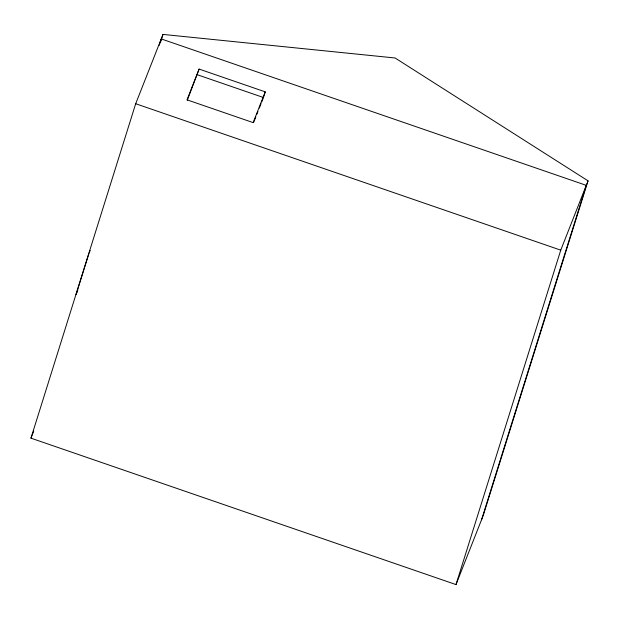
<?xml version="1.0" encoding="UTF-8"?>
<svg xmlns="http://www.w3.org/2000/svg" width="619" height="619" viewBox="0 0 619 619"><rect width="100%" height="100%" fill="white"/><g stroke="black" fill="none" stroke-linecap="round" stroke-linejoin="round"><path stroke-width="0.93" d="M30.95 438.151L135.693 103.729L162.998 34.416L395.077 57.985L588.05 180.849L483.307 515.271L456.002 584.584L30.95 438.151L33.751 431.048M88.772 254.03L76.091 294.512L77.847 290.056M159.207 45.365L161.226 38.92L586.278 185.344L481.536 519.774M160.398 42.711L162.998 34.416M187.309 100.216L199.117 69.08L265.242 91.86L263.725 96.711M456.002 584.584L560.752 250.153L588.05 180.849M89.121 253.14L90.173 250.471M199.117 69.08L187.008 99.829L253.132 122.608L265.242 91.86M253.782 122.121L255.856 116.844M256.9 114.213L257.937 111.575M259.322 108.062L261.048 103.675M261.744 101.918L263.47 97.523L197.345 74.744M135.693 103.729L560.752 250.153"/></g></svg>
